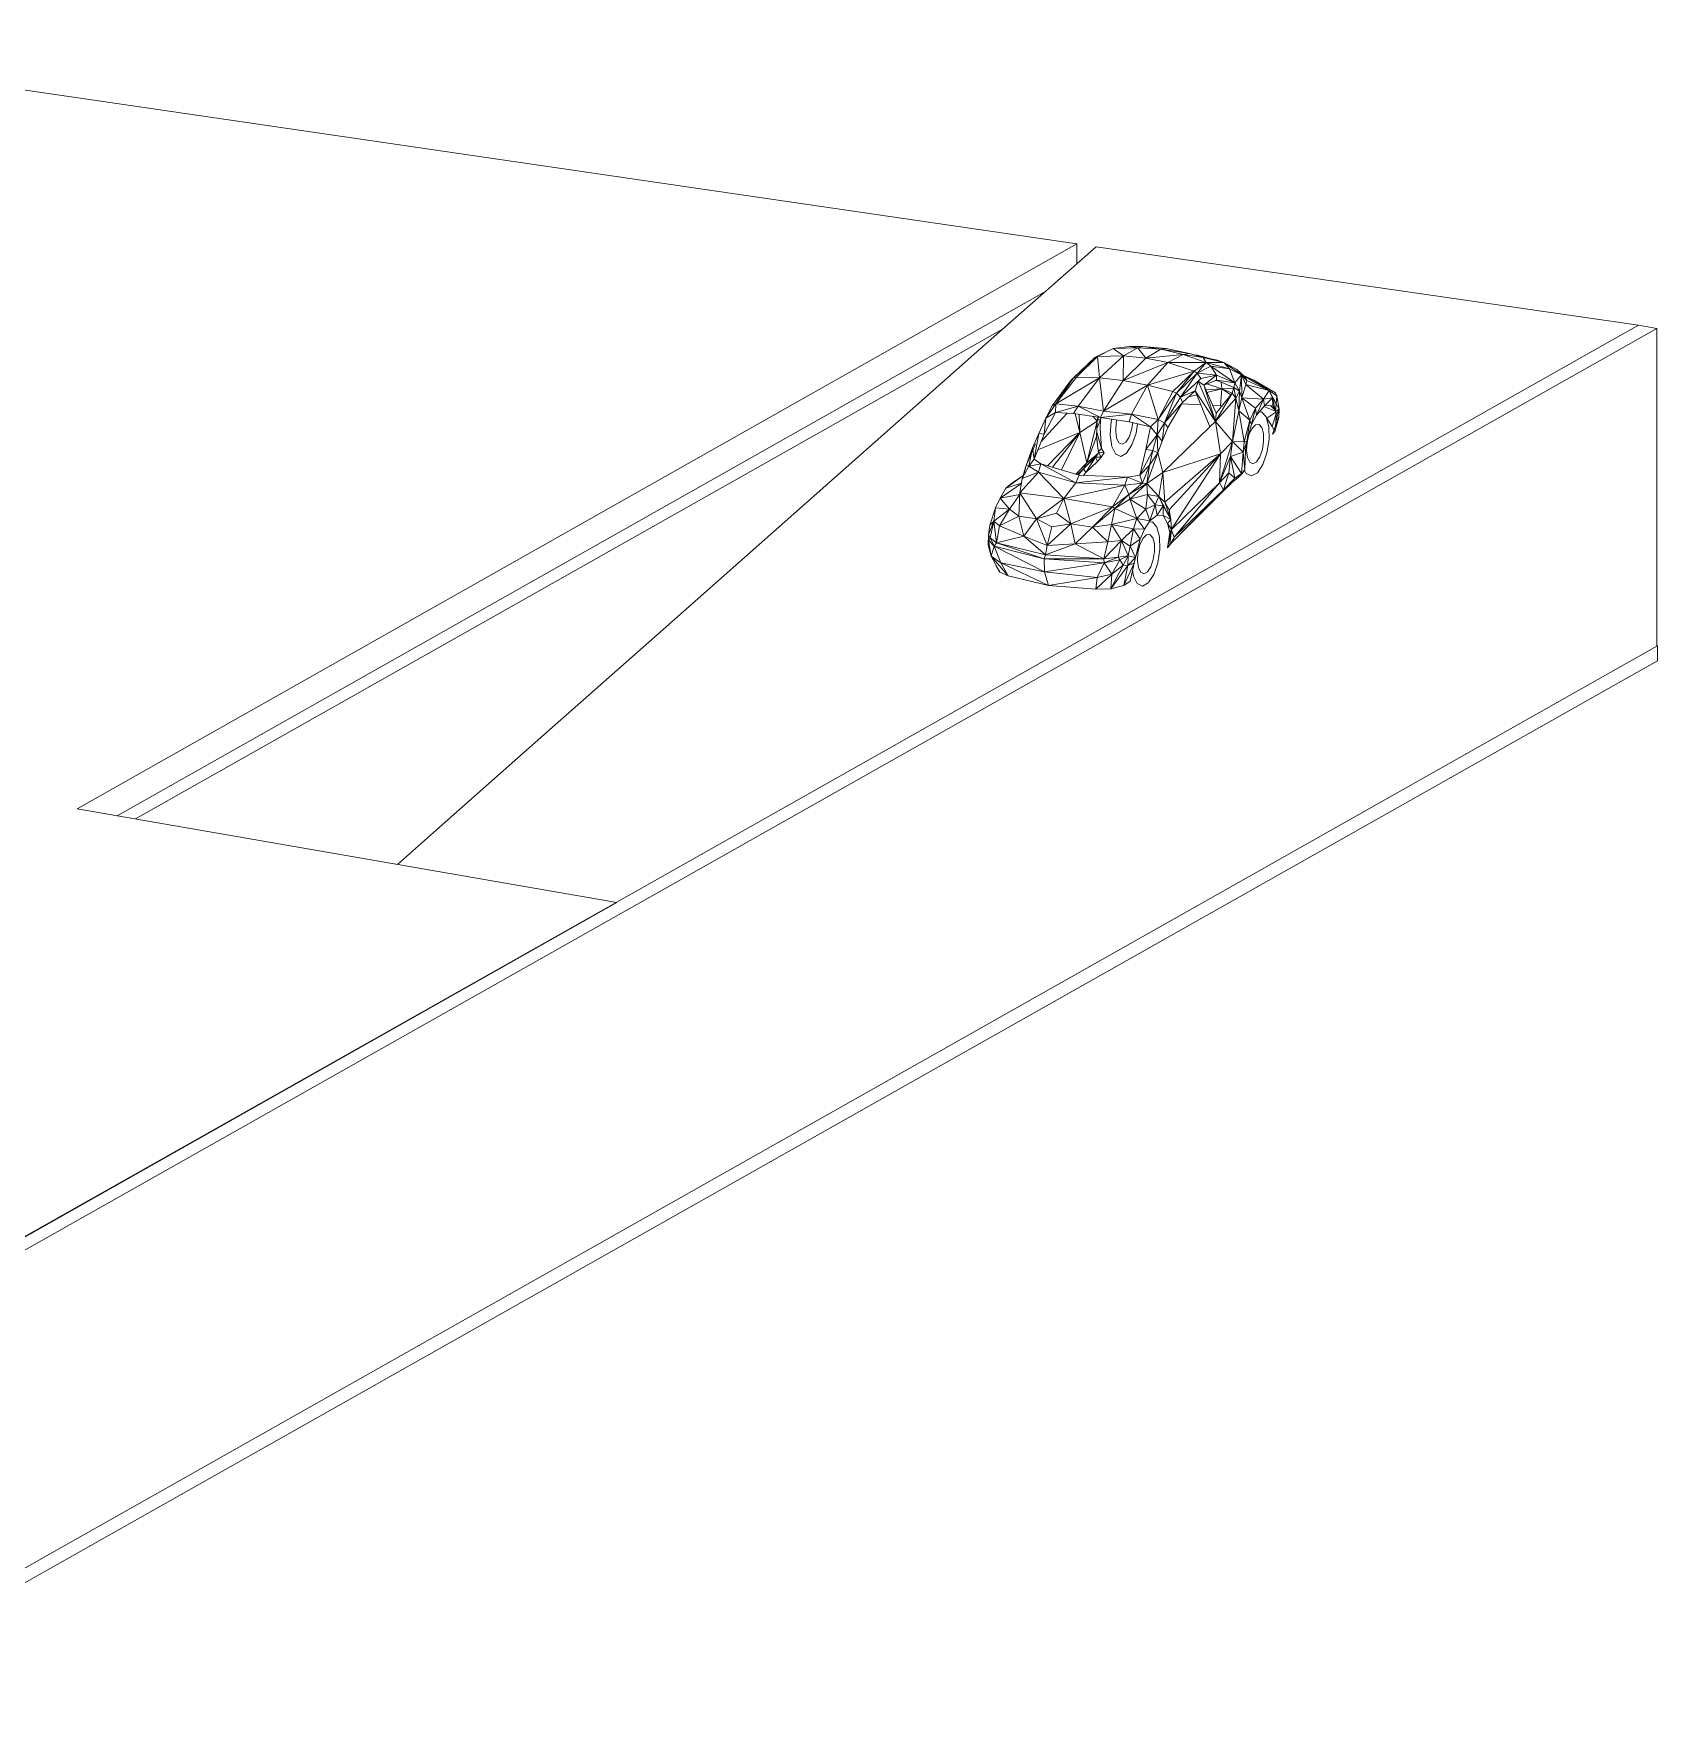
# Model space of a CAD drawing. Header units: millimetres. Extents: x -46414 to 39435, y -16675 to 32999.
# Drawn here: x 23913 to 39435, y -3882 to 12110 of the extents above; entities that cross this region are included whole.
import ezdxf

# ---------------------------------------------------------------- set-up
doc = ezdxf.new("R2010")
doc.units = ezdxf.units.MM
for name, color, linetype, lineweight in [('A-DETL-GENF', 92, 'Continuous', 9), ('A-FLOR', 192, 'Continuous', 9), ('A-FLOR-LEVL', 51, 'Continuous', 9), ('A-WALL', 113, 'Continuous', 9), ('S-FNDN', 32, 'Continuous', 9)]:
    doc.layers.add(name, color=color, linetype=linetype, lineweight=lineweight)

# ---------------------------------------------------------------- blocks, each defined once
blk = doc.blocks.new('坡道 - 坡道-134946-3D 2')
at = {"layer": 'A-FLOR-LEVL'}
blk.add_line((34069, 10071), (39253, 9322), dxfattribs=at)
blk.add_polyline3d([(34069, 10071, 0), (33013, 9139, 0), (31958, 8205, 0), (30903, 7272, 0), (29847, 6339, 0), (28792, 5405, 0), (27737, 4471, 0), (27393, 4166, 0)], dxfattribs=at)
blk = doc.blocks.new('RPC Beetle - RPC Beetle-255164-3D 2')
at = {"layer": 'A-DETL-GENF'}
for p, q in [((34387, 9116), (34232, 9099)), ((34513, 9117), (34387, 9116)), ((34468, 9106), (34387, 9116)), ((34513, 9117), (34468, 9106)), ((34738, 9098), (34513, 9117)), ((34688, 9092), (34513, 9117)), ((34082, 9022), (33853, 8819)), ((34057, 9011), (33853, 8819)), ((34082, 9022), (33881, 8825)), ((34232, 9099), (34057, 9011)), ((34082, 9022), (34057, 9011)), ((34232, 9099), (34082, 9022)), ((34330, 9027), (34082, 9022)), ((34102, 8817), (34082, 9022)), ((34330, 9027), (34102, 8817)), ((34468, 9106), (34232, 9099)), ((34330, 9027), (34232, 9099)), ((34327, 8792), (34330, 9027)), ((34544, 9006), (34327, 8792)), ((34327, 8792), (34756, 8963)), ((34468, 9106), (34330, 9027)), ((34544, 9006), (34330, 9027)), ((34688, 9092), (34468, 9106)), ((34544, 9006), (34468, 9106)), ((34688, 9092), (34544, 9006)), ((34544, 9006), (34901, 9041)), ((34544, 9006), (34756, 8963)), ((34756, 8963), (34559, 8749)), ((34738, 9098), (34688, 9092)), ((34688, 9092), (34962, 9049)), ((34688, 9092), (34901, 9041)), ((34738, 9098), (34962, 9049)), ((34901, 9041), (34756, 8963)), ((34756, 8963), (35122, 8965)), ((34756, 8963), (35006, 8883)), ((34962, 9049), (34901, 9041)), ((34901, 9041), (35091, 9011)), ((34901, 9041), (35122, 8965)), ((34962, 9049), (35091, 9011)), ((35122, 8965), (35006, 8883)), ((35016, 9035), (35008, 9036)), ((35016, 9035), (35008, 9036)), ((35021, 9034), (35012, 9034)), ((35016, 9035), (35139, 9003)), ((35016, 9035), (35039, 9033)), ((35016, 9035), (35166, 8999)), ((35030, 9032), (35024, 9031)), ((35122, 8965), (35035, 8864)), ((35039, 9033), (35179, 8997)), ((35052, 9022), (35046, 9027)), ((35074, 9020), (35107, 9008)), ((35091, 9011), (35216, 8991)), ((35091, 9011), (35290, 8966)), ((35091, 9011), (35122, 8965)), ((35290, 8966), (35122, 8965)), ((35122, 8965), (35167, 8930)), ((35122, 8965), (35344, 8904)), ((35216, 8991), (35290, 8966)), ((35290, 8966), (35415, 8898)), ((35290, 8966), (35459, 8847)), ((35290, 8966), (35344, 8904)), ((33853, 8819), (33650, 8549)), ((33881, 8825), (33683, 8568)), ((33853, 8819), (33683, 8568)), ((34102, 8817), (33683, 8568)), ((33853, 8819), (33826, 8791)), ((33881, 8825), (33853, 8819)), ((34102, 8817), (33881, 8825)), ((34102, 8817), (33897, 8548)), ((34327, 8792), (34102, 8817)), ((34140, 8500), (34102, 8817)), ((34559, 8749), (35006, 8883)), ((35006, 8883), (34803, 8687)), ((35006, 8883), (34838, 8671)), ((35035, 8864), (34838, 8671)), ((35035, 8864), (34874, 8633)), ((35006, 8883), (35035, 8864)), ((35167, 8930), (35035, 8864)), ((35035, 8864), (35221, 8842)), ((35035, 8864), (35071, 8810)), ((35071, 8810), (35045, 8787)), ((35221, 8842), (35071, 8810)), ((35221, 8842), (35098, 8749)), ((35167, 8930), (35344, 8904)), ((35167, 8930), (35221, 8842)), ((35167, 8930), (35394, 8770)), ((35221, 8842), (35220, 8795)), ((35221, 8842), (35394, 8770)), ((35459, 8847), (35344, 8904)), ((35344, 8904), (35394, 8770)), ((35459, 8847), (35394, 8770)), ((35411, 8900), (35415, 8898)), ((35411, 8900), (35415, 8898)), ((35487, 8831), (35415, 8898)), ((35415, 8898), (35511, 8793)), ((35415, 8898), (35459, 8847)), ((35459, 8847), (35440, 8691)), ((35511, 8793), (35459, 8847)), ((35459, 8847), (35499, 8754)), ((35459, 8847), (35463, 8626)), ((35472, 8843), (35487, 8831)), ((35474, 8841), (35487, 8831)), ((35477, 8841), (35578, 8796)), ((35482, 8834), (35487, 8831)), ((35487, 8831), (35497, 8826)), ((35487, 8831), (35723, 8697)), ((35578, 8796), (35487, 8831)), ((35487, 8831), (35784, 8675)), ((35487, 8831), (35511, 8793)), ((35578, 8796), (35784, 8675)), ((33826, 8791), (33650, 8549)), ((34327, 8792), (34140, 8500)), ((34140, 8500), (34559, 8749)), ((34327, 8792), (34559, 8749)), ((34559, 8749), (34407, 8471)), ((34559, 8749), (34803, 8687)), ((34559, 8749), (34662, 8421)), ((34803, 8687), (34662, 8421)), ((34838, 8671), (34662, 8421)), ((34838, 8671), (34722, 8388)), ((34803, 8687), (34838, 8671)), ((34838, 8671), (34874, 8633)), ((34874, 8633), (35045, 8787)), ((35017, 8695), (34874, 8633)), ((35017, 8695), (34895, 8581)), ((35033, 8655), (34954, 8636)), ((35017, 8695), (35045, 8787)), ((35017, 8695), (35155, 8351)), ((35017, 8695), (35210, 8401)), ((35098, 8749), (35045, 8787)), ((35210, 8401), (35045, 8787)), ((35220, 8795), (35098, 8749)), ((35098, 8749), (35215, 8481)), ((35098, 8749), (35210, 8401)), ((35270, 8714), (35117, 8704)), ((35270, 8714), (35127, 8760)), ((35270, 8714), (35128, 8679)), ((35369, 8670), (35210, 8401)), ((35233, 8789), (35211, 8791)), ((35369, 8670), (35215, 8481)), ((35220, 8795), (35386, 8724)), ((35220, 8795), (35394, 8770)), ((35257, 8551), (35270, 8714)), ((35264, 8776), (35270, 8714)), ((35270, 8714), (35384, 8719)), ((35270, 8714), (35369, 8672)), ((35270, 8714), (35358, 8657)), ((35386, 8724), (35369, 8670)), ((35369, 8670), (35405, 8623)), ((35394, 8770), (35386, 8724)), ((35386, 8724), (35440, 8691)), ((35386, 8724), (35405, 8623)), ((35394, 8770), (35440, 8691)), ((35440, 8691), (35405, 8623)), ((35440, 8691), (35434, 8504)), ((35440, 8691), (35463, 8626)), ((35499, 8754), (35463, 8626)), ((35511, 8793), (35499, 8754)), ((35499, 8754), (35723, 8697)), ((35499, 8754), (35669, 8614)), ((35511, 8793), (35723, 8697)), ((35723, 8697), (35669, 8614)), ((35796, 8645), (35723, 8697)), ((35723, 8697), (35755, 8628)), ((35724, 8697), (35790, 8568)), ((35784, 8675), (35796, 8645)), ((35796, 8645), (35790, 8568)), ((35792, 8647), (35796, 8645)), ((35796, 8645), (35818, 8517)), ((33793, 8481), (33545, 8208)), ((33681, 8485), (33573, 8278)), ((33683, 8568), (33588, 8432)), ((33650, 8549), (33588, 8432)), ((33681, 8485), (33588, 8432)), ((33683, 8568), (33650, 8549)), ((33681, 8485), (33683, 8568)), ((33897, 8548), (33681, 8485)), ((33681, 8485), (33854, 8478)), ((33897, 8548), (33683, 8568)), ((33897, 8548), (33854, 8478)), ((34112, 8439), (33854, 8478)), ((34140, 8500), (33897, 8548)), ((34112, 8439), (33897, 8548)), ((34140, 8500), (34112, 8439)), ((34140, 8500), (34407, 8471)), ((34874, 8633), (34722, 8388)), ((34895, 8581), (34722, 8388)), ((34895, 8581), (34754, 8342)), ((34895, 8581), (34874, 8633)), ((35071, 8561), (34889, 8571)), ((35257, 8551), (35183, 8555)), ((35405, 8623), (35210, 8401)), ((35215, 8481), (35210, 8401)), ((35257, 8551), (35269, 8548)), ((35405, 8623), (35374, 8208)), ((35434, 8504), (35374, 8208)), ((35405, 8623), (35434, 8504)), ((35463, 8626), (35434, 8504)), ((35434, 8504), (35537, 8414)), ((35434, 8504), (35485, 8205)), ((35463, 8626), (35669, 8614)), ((35463, 8626), (35592, 8528)), ((35463, 8626), (35537, 8414)), ((35592, 8528), (35537, 8414)), ((35592, 8528), (35555, 8373)), ((35669, 8614), (35592, 8528)), ((35601, 8461), (35592, 8528)), ((35669, 8614), (35601, 8461)), ((35678, 8551), (35601, 8461)), ((35627, 8491), (35649, 8493)), ((35649, 8493), (35693, 8444)), ((35755, 8628), (35669, 8614)), ((35669, 8614), (35678, 8551)), ((35673, 8545), (35785, 8498)), ((35755, 8628), (35678, 8551)), ((35757, 8552), (35678, 8551)), ((35787, 8490), (35700, 8433)), ((35735, 8552), (35779, 8509)), ((35789, 8477), (35752, 8352)), ((35755, 8628), (35790, 8568)), ((35755, 8628), (35785, 8497)), ((35755, 8628), (35757, 8552)), ((35785, 8497), (35757, 8552)), ((35790, 8568), (35785, 8497)), ((35818, 8517), (35785, 8497)), ((35790, 8467), (35785, 8497)), ((35818, 8517), (35790, 8568)), ((35818, 8517), (35790, 8467)), ((35818, 8517), (35791, 8415)), ((35816, 8440), (35818, 8517)), ((33588, 8432), (33522, 8285)), ((33573, 8278), (33588, 8432)), ((33870, 8476), (33915, 8294)), ((33908, 8470), (33915, 8294)), ((34080, 8403), (33915, 8294)), ((34080, 8403), (33979, 8006)), ((34080, 8403), (34037, 8451)), ((34073, 8258), (34080, 8403)), ((34112, 8415), (34077, 8334)), ((34087, 8443), (34080, 8403)), ((34093, 8442), (34080, 8403)), ((34112, 8415), (34085, 8416)), ((34107, 8334), (34112, 8415)), ((34122, 8143), (34107, 8334)), ((34407, 8471), (34112, 8439)), ((34112, 8439), (34384, 8398)), ((34112, 8415), (34114, 8439)), ((34118, 8438), (34112, 8415)), ((34212, 8399), (34204, 8272)), ((34218, 8423), (34212, 8399)), ((34262, 8387), (34256, 8309)), ((34268, 8415), (34262, 8387)), ((34407, 8471), (34384, 8398)), ((34589, 8349), (34384, 8398)), ((34384, 8251), (34408, 8320)), ((34407, 8471), (34589, 8349)), ((34407, 8471), (34662, 8421)), ((34408, 8320), (34419, 8390)), ((34452, 8290), (34465, 8379)), ((34589, 8349), (34544, 8132)), ((34589, 8349), (34662, 8421)), ((34589, 8349), (34651, 8272)), ((34662, 8421), (34651, 8272)), ((34722, 8388), (34651, 8272)), ((34662, 8421), (34722, 8388)), ((34722, 8388), (34700, 8213)), ((34754, 8342), (34700, 8213)), ((35155, 8351), (34706, 7914)), ((34754, 8342), (34722, 8388)), ((35155, 8351), (35210, 8401)), ((35374, 8208), (35210, 8401)), ((35210, 8401), (35259, 8092)), ((35537, 8414), (35485, 8205)), ((35508, 8205), (35537, 8414)), ((35555, 8373), (35508, 8205)), ((35530, 8275), (35559, 8335)), ((35555, 8373), (35537, 8414)), ((35601, 8461), (35555, 8373)), ((35559, 8335), (35593, 8369)), ((35593, 8369), (35626, 8371)), ((35626, 8371), (35653, 8342)), ((35653, 8342), (35668, 8285)), ((35693, 8444), (35719, 8351)), ((35695, 8437), (35700, 8433)), ((35696, 8435), (35700, 8433)), ((35700, 8433), (35752, 8352)), ((35719, 8351), (35722, 8230)), ((35752, 8352), (35770, 8319)), ((35755, 8278), (35816, 8440)), ((35755, 8278), (35785, 8358)), ((35778, 8304), (35816, 8440)), ((35790, 8453), (35782, 8351)), ((35816, 8440), (35785, 8358)), ((35785, 8358), (35791, 8415)), ((35791, 8415), (35790, 8467)), ((35816, 8440), (35791, 8415)), ((33490, 8188), (33399, 7981)), ((33522, 8285), (33462, 8149)), ((33477, 8040), (33522, 8285)), ((33573, 8278), (33477, 8040)), ((33513, 8129), (33915, 8294)), ((33573, 8278), (33522, 8285)), ((33915, 8294), (33605, 7976)), ((33915, 8294), (33651, 7963)), ((33737, 7938), (33915, 8294)), ((33979, 8006), (33915, 8294)), ((34073, 8258), (33979, 8006)), ((34073, 8258), (34072, 8271)), ((34092, 8098), (34073, 8258)), ((34082, 8183), (34074, 8270)), ((34122, 8143), (34075, 8298)), ((34204, 8272), (34218, 8163)), ((34218, 8163), (34254, 8090)), ((34256, 8309), (34265, 8243)), ((34265, 8243), (34287, 8198)), ((34287, 8198), (34318, 8184)), ((34352, 8203), (34318, 8184)), ((34352, 8203), (34384, 8251)), ((34360, 8098), (34412, 8177)), ((34412, 8177), (34452, 8290)), ((34544, 8132), (34651, 8272)), ((34651, 8272), (34612, 8122)), ((34651, 8272), (34700, 8213)), ((34651, 8272), (34659, 8101)), ((34700, 8213), (34659, 8101)), ((35374, 8208), (35248, 7815)), ((35374, 8208), (35259, 8092)), ((35354, 8066), (35374, 8208)), ((35374, 8208), (35485, 8205)), ((35374, 8208), (35473, 8106)), ((35508, 8205), (35473, 8106)), ((35485, 8205), (35473, 8106)), ((35508, 8205), (35485, 8205)), ((35498, 8125), (35508, 8205)), ((35507, 8122), (35512, 8199)), ((35512, 8199), (35530, 8275)), ((35670, 8211), (35658, 8133)), ((35668, 8285), (35670, 8211)), ((35722, 8230), (35702, 8102)), ((35778, 8304), (35755, 8278)), ((33462, 8149), (33399, 7981)), ((33399, 7981), (33418, 8026)), ((33425, 7973), (33462, 8149)), ((33477, 8040), (33425, 7973)), ((33477, 8040), (33462, 8149)), ((33477, 8040), (33540, 7995)), ((33979, 8006), (33876, 7898)), ((33979, 8006), (33878, 7898)), ((34092, 8098), (33949, 7947)), ((34062, 8059), (33949, 7947)), ((33979, 8006), (33949, 7947)), ((34062, 8059), (33972, 7913)), ((34083, 8017), (33972, 7913)), ((34092, 8098), (33979, 8006)), ((34092, 8098), (34062, 8059)), ((34118, 8059), (34062, 8059)), ((34083, 8017), (34062, 8059)), ((34118, 8059), (34083, 8017)), ((34122, 8143), (34090, 8111)), ((34147, 8101), (34090, 8109)), ((34118, 8059), (34091, 8106)), ((34118, 8059), (34147, 8101)), ((34147, 8101), (34122, 8143)), ((34254, 8090), (34304, 8067)), ((34360, 8098), (34304, 8067)), ((34544, 8132), (34486, 7889)), ((34486, 7889), (34612, 8122)), ((34544, 8132), (34612, 8122)), ((34659, 8101), (34553, 7808)), ((34612, 8122), (34579, 7982)), ((34659, 8101), (34579, 7982)), ((34612, 8122), (34659, 8101)), ((34659, 8101), (34706, 7914)), ((34706, 7914), (35259, 8092)), ((35259, 8092), (34725, 7628)), ((35259, 8092), (34767, 7555)), ((34790, 7371), (35259, 8092)), ((35248, 7815), (35259, 8092)), ((35354, 8066), (35248, 7815)), ((35338, 7911), (35354, 8066)), ((35354, 8066), (35473, 8106)), ((35354, 8066), (35395, 7859)), ((35354, 8066), (35460, 7903)), ((35460, 7903), (35473, 8106)), ((35489, 7937), (35473, 8106)), ((35489, 7937), (35498, 8125)), ((35516, 8055), (35507, 8122)), ((35537, 8011), (35516, 8055)), ((35568, 7997), (35537, 8011)), ((35602, 8015), (35568, 7997)), ((35602, 8015), (35634, 8063)), ((35658, 8133), (35634, 8063)), ((35702, 8102), (35662, 7989)), ((33370, 7881), (33206, 7762)), ((33370, 7881), (33263, 7811)), ((33517, 7916), (33341, 7718)), ((33341, 7718), (33362, 7856)), ((33362, 7856), (33399, 7981)), ((33362, 7856), (33425, 7973)), ((33517, 7916), (33362, 7856)), ((33381, 7904), (33399, 7981)), ((33399, 7981), (33392, 7956)), ((33425, 7973), (33399, 7981)), ((33425, 7973), (33540, 7995)), ((33517, 7916), (33425, 7973)), ((33517, 7916), (33540, 7995)), ((33875, 7815), (33517, 7916)), ((33761, 7663), (33517, 7916)), ((33907, 7889), (33540, 7995)), ((33875, 7815), (33540, 7995)), ((33875, 7815), (33907, 7889)), ((33875, 7815), (34368, 7870)), ((33895, 7893), (33949, 7947)), ((33900, 7892), (33949, 7947)), ((33907, 7889), (34368, 7870)), ((33972, 7913), (33947, 7888)), ((33972, 7913), (33949, 7947)), ((34345, 7791), (34368, 7870)), ((34486, 7889), (34368, 7870)), ((34512, 7810), (34368, 7870)), ((34486, 7889), (34579, 7982)), ((34486, 7889), (34512, 7810)), ((34512, 7810), (34579, 7982)), ((34579, 7982), (34553, 7808)), ((34553, 7808), (34706, 7914)), ((34706, 7914), (34670, 7685)), ((34706, 7914), (34725, 7628)), ((35338, 7911), (35248, 7815)), ((35395, 7859), (35269, 7718)), ((35338, 7911), (35288, 7746)), ((35395, 7859), (35288, 7746)), ((35338, 7911), (35395, 7859)), ((35422, 7863), (35377, 7823)), ((35377, 7823), (35395, 7859)), ((35395, 7859), (35460, 7903)), ((35422, 7863), (35395, 7859)), ((35422, 7863), (35465, 7903)), ((35422, 7863), (35460, 7903)), ((35489, 7937), (35460, 7903)), ((35465, 7903), (35460, 7903)), ((35465, 7903), (35489, 7937)), ((35504, 7903), (35488, 7936)), ((35554, 7880), (35504, 7903)), ((35610, 7910), (35554, 7880)), ((35610, 7910), (35662, 7989)), ((33355, 7809), (33153, 7669)), ((33153, 7669), (33206, 7762)), ((33341, 7704), (33153, 7669)), ((33206, 7762), (33263, 7811)), ((33355, 7811), (33206, 7762)), ((33340, 7702), (33240, 7563)), ((33330, 7497), (33341, 7718)), ((33761, 7663), (33341, 7718)), ((33500, 7471), (33341, 7718)), ((33875, 7815), (33761, 7663)), ((33761, 7663), (34345, 7791)), ((33875, 7815), (34345, 7791)), ((34345, 7791), (34226, 7585)), ((34226, 7585), (34381, 7703)), ((34248, 7568), (34381, 7703)), ((34345, 7791), (34512, 7810)), ((34345, 7791), (34381, 7703)), ((34381, 7703), (34512, 7810)), ((34381, 7703), (34553, 7808)), ((34381, 7703), (34390, 7658)), ((34390, 7658), (34553, 7808)), ((34390, 7658), (34560, 7704)), ((34512, 7810), (34553, 7808)), ((34560, 7704), (34544, 7562)), ((34553, 7808), (34560, 7704)), ((34553, 7808), (34670, 7685)), ((34560, 7704), (34670, 7685)), ((34560, 7704), (34632, 7605)), ((34670, 7685), (34632, 7605)), ((34670, 7685), (34725, 7628)), ((34670, 7685), (34710, 7595)), ((34670, 7685), (34783, 7464)), ((35248, 7815), (34791, 7369)), ((34799, 7251), (35288, 7746)), ((35269, 7718), (34799, 7251)), ((35248, 7815), (34815, 7294)), ((34815, 7294), (35288, 7746)), ((35248, 7815), (35288, 7746)), ((35377, 7823), (35269, 7718)), ((35269, 7718), (35288, 7746)), ((33107, 7574), (33054, 7410)), ((33091, 7447), (33107, 7574)), ((33240, 7563), (33091, 7447)), ((33153, 7669), (33107, 7574)), ((33240, 7563), (33107, 7574)), ((33145, 7404), (33240, 7563)), ((33240, 7563), (33153, 7669)), ((33330, 7497), (33240, 7563)), ((33761, 7663), (33500, 7471)), ((33690, 7524), (33500, 7471)), ((33761, 7663), (33690, 7524)), ((33690, 7524), (33827, 7422)), ((33761, 7663), (33827, 7422)), ((33761, 7663), (34226, 7585)), ((33827, 7422), (34226, 7585)), ((34036, 7390), (34226, 7585)), ((34036, 7390), (34248, 7568)), ((34248, 7568), (34216, 7416)), ((34226, 7585), (34248, 7568)), ((34248, 7568), (34390, 7658)), ((34248, 7568), (34458, 7473)), ((34390, 7658), (34458, 7473)), ((34390, 7658), (34544, 7562)), ((34458, 7473), (34544, 7562)), ((34544, 7562), (34632, 7605)), ((34544, 7562), (34582, 7452)), ((34632, 7605), (34582, 7452)), ((34632, 7605), (34710, 7595)), ((34632, 7605), (34651, 7504)), ((34710, 7595), (34651, 7504)), ((34710, 7595), (34783, 7464)), ((34710, 7595), (34710, 7502)), ((34767, 7555), (34725, 7628)), ((34725, 7628), (34783, 7464)), ((34767, 7555), (34767, 7553)), ((34767, 7555), (34783, 7464)), ((33091, 7447), (33039, 7316)), ((33054, 7410), (33039, 7316)), ((33091, 7447), (33054, 7410)), ((33091, 7447), (33058, 7289)), ((33118, 7241), (33091, 7447)), ((33145, 7404), (33091, 7447)), ((33118, 7241), (33145, 7404)), ((33330, 7497), (33145, 7404)), ((33378, 7304), (33145, 7404)), ((33500, 7471), (33330, 7497)), ((33378, 7304), (33330, 7497)), ((33500, 7471), (33378, 7304)), ((33600, 7215), (33500, 7471)), ((33645, 7395), (33500, 7471)), ((33600, 7215), (33827, 7422)), ((33600, 7215), (33645, 7395)), ((33645, 7395), (33827, 7422)), ((33827, 7422), (33868, 7230)), ((33827, 7422), (34036, 7390)), ((33868, 7230), (34036, 7390)), ((34036, 7390), (34216, 7416)), ((34036, 7390), (34180, 7249)), ((34180, 7249), (34216, 7416)), ((34216, 7416), (34458, 7473)), ((34216, 7416), (34313, 7263)), ((34216, 7416), (34426, 7376)), ((34313, 7263), (34426, 7376)), ((34426, 7376), (34393, 7209)), ((34458, 7473), (34426, 7376)), ((34426, 7376), (34491, 7276)), ((34426, 7376), (34532, 7373)), ((34458, 7473), (34582, 7452)), ((34458, 7473), (34532, 7373)), ((34491, 7276), (34532, 7373)), ((34582, 7452), (34532, 7373)), ((34574, 7438), (34607, 7441)), ((34651, 7504), (34582, 7452)), ((34607, 7441), (34650, 7392)), ((34650, 7392), (34676, 7299)), ((34710, 7502), (34651, 7504)), ((34752, 7427), (34710, 7502)), ((34783, 7464), (34710, 7502)), ((34752, 7427), (34783, 7464)), ((34773, 7339), (34752, 7427)), ((34791, 7369), (34752, 7427)), ((34752, 7192), (34791, 7369)), ((34773, 7339), (34791, 7369)), ((34775, 7221), (34791, 7369)), ((34791, 7369), (34783, 7464)), ((34790, 7362), (34815, 7294)), ((33037, 7220), (33039, 7316)), ((33039, 7267), (33037, 7220)), ((33066, 7113), (33037, 7220)), ((33058, 7289), (33039, 7316)), ((33039, 7267), (33039, 7316)), ((33058, 7289), (33039, 7267)), ((33095, 7209), (33039, 7267)), ((33066, 7113), (33039, 7267)), ((33118, 7241), (33058, 7289)), ((33095, 7209), (33058, 7289)), ((33095, 7209), (33066, 7113)), ((33118, 7241), (33095, 7209)), ((33577, 6964), (33095, 7209)), ((33571, 7088), (33095, 7209)), ((33095, 7209), (33157, 7049)), ((33378, 7304), (33118, 7241)), ((33585, 7126), (33118, 7241)), ((33571, 7088), (33118, 7241)), ((33600, 7215), (33378, 7304)), ((33585, 7126), (33378, 7304)), ((33585, 7126), (33868, 7230)), ((33600, 7215), (33585, 7126)), ((33600, 7215), (33868, 7230)), ((33868, 7230), (34180, 7249)), ((33868, 7230), (34144, 7087)), ((34144, 7087), (34313, 7263)), ((34144, 7087), (34180, 7249)), ((34180, 7249), (34313, 7263)), ((34313, 7263), (34281, 7105)), ((34313, 7263), (34393, 7209)), ((34313, 7263), (34376, 7115)), ((34393, 7209), (34376, 7115)), ((34393, 7209), (34491, 7276)), ((34393, 7209), (34444, 7102)), ((34444, 7102), (34491, 7276)), ((34469, 7147), (34488, 7223)), ((34488, 7223), (34516, 7283)), ((34516, 7283), (34550, 7317)), ((34550, 7317), (34583, 7319)), ((34583, 7319), (34610, 7290)), ((34610, 7290), (34626, 7233)), ((34626, 7233), (34628, 7159)), ((34676, 7299), (34679, 7178)), ((34752, 7192), (34773, 7339)), ((34752, 7192), (34775, 7221)), ((34815, 7294), (34775, 7221)), ((34799, 7251), (34775, 7221)), ((34775, 7221), (34775, 7230)), ((34799, 7251), (34815, 7294)), ((33150, 6959), (33066, 7113)), ((33230, 6924), (33066, 7113)), ((33157, 7049), (33066, 7113)), ((33614, 6833), (33157, 7049)), ((33577, 6964), (33157, 7049)), ((33230, 6924), (33157, 7049)), ((33585, 7126), (33571, 7088)), ((33577, 6964), (33571, 7088)), ((33571, 7088), (34144, 7087)), ((33571, 7088), (34147, 7051)), ((33577, 6964), (34147, 7051)), ((33585, 7126), (34144, 7087)), ((34147, 7051), (34078, 6910)), ((34144, 7087), (34281, 7105)), ((34144, 7087), (34147, 7051)), ((34147, 7051), (34281, 7105)), ((34147, 7051), (34295, 7078)), ((34147, 7051), (34220, 6940)), ((34220, 6940), (34295, 7078)), ((34281, 7105), (34376, 7115)), ((34281, 7105), (34295, 7078)), ((34295, 7078), (34376, 7115)), ((34295, 7078), (34329, 7026)), ((34329, 7026), (34376, 7115)), ((34333, 6833), (34432, 7045)), ((34372, 7023), (34376, 7115)), ((34372, 7023), (34444, 7102)), ((34372, 7023), (34432, 7045)), ((34376, 7115), (34444, 7102)), ((34395, 6876), (34432, 7045)), ((34432, 7045), (34444, 7102)), ((34464, 7070), (34469, 7147)), ((34473, 7003), (34464, 7070)), ((34615, 7081), (34591, 7011)), ((34628, 7159), (34615, 7081)), ((34659, 7050), (34620, 6937)), ((34679, 7178), (34659, 7050)), ((33117, 7015), (33111, 7031)), ((33150, 6959), (33117, 7015)), ((33150, 6959), (33142, 6978)), ((33230, 6924), (33150, 6959)), ((33614, 6833), (33230, 6924)), ((33614, 6833), (33577, 6964)), ((33577, 6964), (34078, 6910)), ((33614, 6833), (34078, 6910)), ((34066, 6798), (34220, 6940)), ((34066, 6798), (34078, 6910)), ((34078, 6910), (34220, 6940)), ((34210, 6800), (34329, 7026)), ((34210, 6800), (34372, 7023)), ((34210, 6800), (34220, 6940)), ((34220, 6940), (34329, 7026)), ((34329, 7026), (34372, 7023)), ((34333, 6833), (34372, 7023)), ((34426, 6923), (34418, 6982)), ((34461, 6851), (34426, 6923)), ((34495, 6959), (34473, 7003)), ((34525, 6945), (34495, 6959)), ((34559, 6963), (34525, 6945)), ((34559, 6963), (34591, 7011)), ((34569, 6861), (34620, 6937)), ((33614, 6833), (34066, 6798)), ((34066, 6798), (34210, 6800)), ((34210, 6800), (34333, 6833)), ((34333, 6833), (34395, 6876)), ((34511, 6828), (34461, 6851)), ((34565, 6857), (34511, 6828))]:
    blk.add_line(p, q, dxfattribs=at)

msp = doc.modelspace()

# ---------------------------------------------------------------- linework, layer by layer
at = {"layer": 'A-FLOR'}
for p, q in [((33886, 10098), (20139, 12110)), ((24329, 4699), (33886, 10098)), ((33886, 10098), (33886, 9910)), ((29488, 3802), (24329, 4699)), ((21610, -647), (29488, 3802))]:
    msp.add_line(p, q, dxfattribs=at)
at = {"layer": 'A-WALL'}
for p, q in [((24714, 4632), (33580, 9640)), ((21602, -648), (39253, 9322)), ((39428, 9291), (21737, -701)), ((33175, 9282), (24889, 4602)), ((39428, 9291), (39253, 9322)), ((39428, 6253), (39428, 9291)), ((21737, -3740), (39428, 6253))]:
    msp.add_line(p, q, dxfattribs=at)
at = {"layer": 'S-FNDN'}
for p, q in [((39435, 6256), (39428, 6257)), ((39428, 6253), (39435, 6256)), ((39435, 6256), (39435, 6114)), ((39435, 6114), (21737, -3882))]:
    msp.add_line(p, q, dxfattribs=at)

# ---------------------------------------------------------------- block references
at = {"layer": 'A-DETL-GENF'}
msp.add_blockref('RPC Beetle - RPC Beetle-255164-3D 2', (0, 0), dxfattribs=at)
at = {"layer": 'A-FLOR-LEVL'}
msp.add_blockref('坡道 - 坡道-134946-3D 2', (0, 0), dxfattribs=at)

doc.saveas('drawing.dxf')
